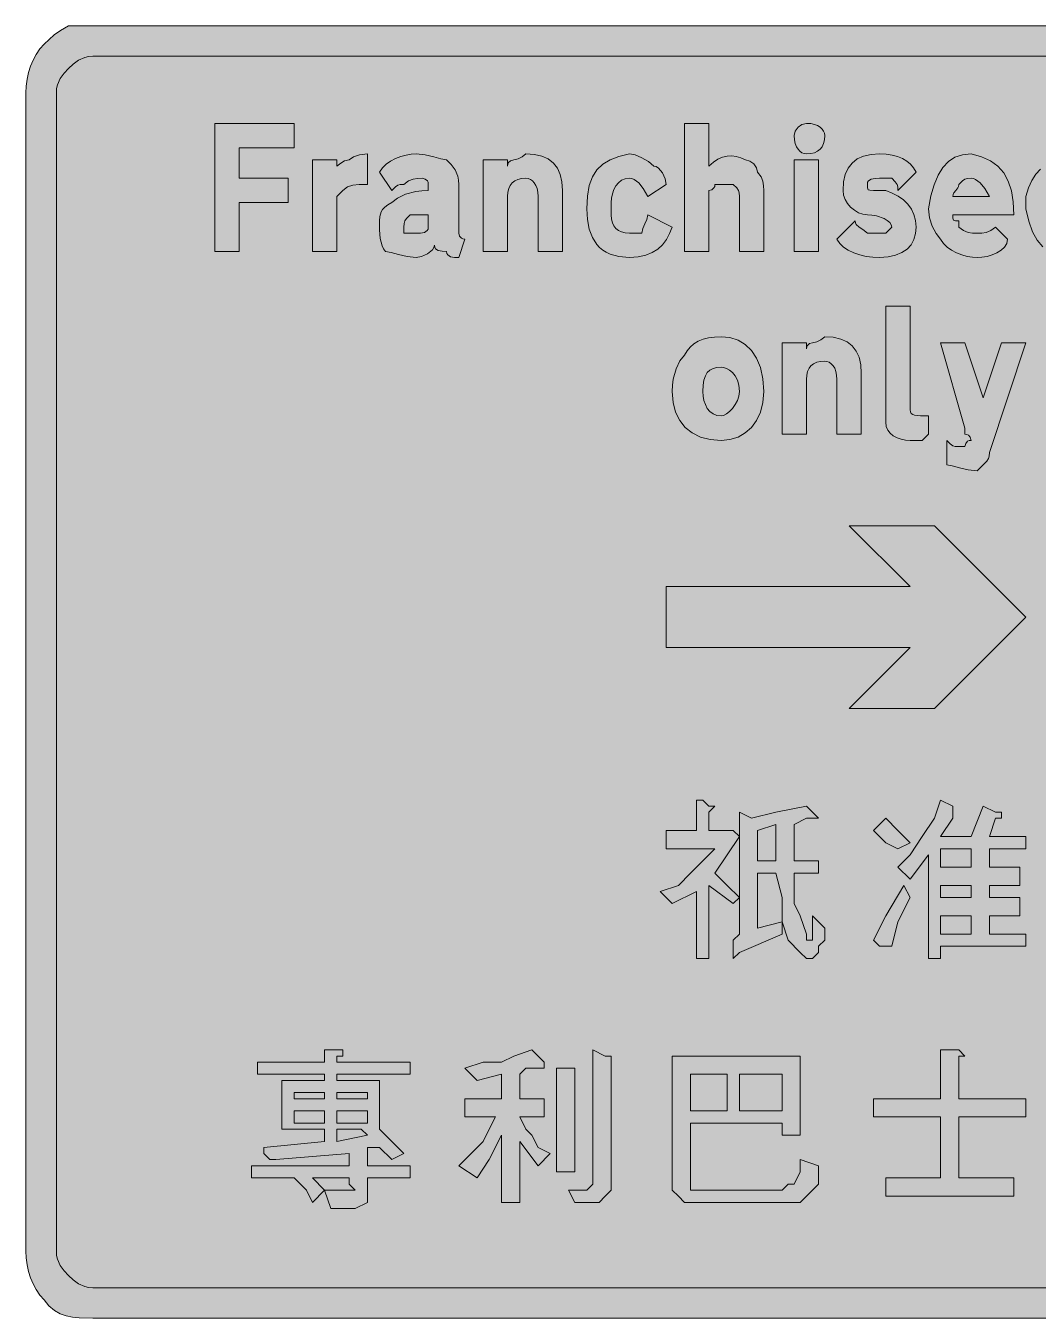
# Model space of a CAD drawing. Header units: metres. Extents: x 121 to 445, y 8 to 262.
# Drawn here: x 121.5 to 320.7, y 7.9 to 262.3 of the extents above; entities that cross this region are included whole.
import ezdxf

# ---------------------------------------------------------------- set-up
doc = ezdxf.new("R2010")
doc.units = ezdxf.units.M
doc.layers.add('FILL_BLACK_000000', color=7, linetype='Continuous', true_color=0x000000)
doc.layers.add('FILL_WHITE_FFFFFF', color=7, linetype='Continuous', true_color=0xffffff)

msp = doc.modelspace()

# ---------------------------------------------------------------- hatches: boundary and pattern name
at = {"layer": 'FILL_BLACK_000000', "true_color": 0x000000}
h = msp.add_hatch(color=7, dxfattribs=at)
h.dxf.hatch_style = 1
h.paths.add_polyline_path([(445.47, 21.12), (445.28, 19.51), (444.87, 18.12), (444.46, 16.73), (444.27, 15.12), (443.54, 14.22), (442.92, 13.32), (442.08, 12.42), (440.67, 11.52), (437.07, 7.92), (432.27, 7.92), (134.67, 7.92), (131.99, 7.98), (130.68, 8.11), (129.42, 8.37), (128.21, 8.8), (127.08, 9.44), (126.02, 10.33), (125.07, 11.52), (124.23, 12.47), (123.5, 13.53), (122.88, 14.66), (122.37, 15.87), (121.98, 17.13), (121.7, 18.44), (121.53, 19.77), (121.47, 21.12), (121.47, 249.12), (121.53, 250.47), (121.7, 251.8), (121.98, 253.11), (122.37, 254.37), (122.88, 255.58), (123.5, 256.71), (124.23, 257.77), (125.07, 258.72), (127.02, 260.52), (128.28, 261.42), (129.87, 262.32), (134.67, 262.32), (432.27, 262.32), (433.6, 262.25), (434.9, 262.05), (436.16, 261.72), (437.37, 261.27), (438.52, 260.71), (439.61, 260.04), (440.63, 259.28), (441.57, 258.42), (442.43, 257.48), (443.19, 256.46), (443.86, 255.37), (444.42, 254.22), (444.87, 253.01), (445.2, 251.75), (445.4, 250.45), (445.47, 249.12), (445.47, 21.12)])
h = msp.add_hatch(color=7, dxfattribs=at)
h.dxf.hatch_style = 1
h.paths.add_polyline_path([(163.47, 217.92), (158.67, 217.92), (158.67, 243.12), (174.27, 243.12), (174.27, 238.32), (163.47, 238.32), (163.47, 232.32), (173.07, 232.32), (173.07, 227.52), (163.47, 227.52), (163.47, 217.92)])
h = msp.add_hatch(color=7, dxfattribs=at)
h.dxf.hatch_style = 1
h.paths.add_polyline_path([(256.77, 235.51), (257.67, 236.09), (258.57, 236.47), (259.47, 236.67), (260.37, 236.7), (261.27, 236.58), (262.17, 236.31), (263.07, 235.92), (263.95, 235.71), (264.72, 235.17), (265.26, 234.4), (265.47, 233.52), (266.16, 232.62), (266.52, 231.72), (266.65, 230.82), (266.67, 229.92), (266.67, 217.92), (261.87, 217.92), (261.87, 228.72), (261.85, 229.43), (261.72, 229.92), (261.36, 230.41), (260.67, 231.12), (259.47, 231.12), (257.07, 231.12), (257.02, 230.72), (256.88, 230.43), (256.47, 230.07), (255.87, 229.92), (255.87, 228.72), (255.87, 217.92), (251.07, 217.92), (251.07, 243.12), (255.87, 243.12), (255.87, 234.72), (256.77, 235.51)])
h = msp.add_hatch(color=7, dxfattribs=at)
h.dxf.hatch_style = 1
h.paths.add_polyline_path([(278.61, 239.88), (278.45, 239.14), (278.16, 238.53), (277.77, 238.02), (277.26, 237.63), (276.65, 237.34), (275.91, 237.18), (275.07, 237.12), (274.62, 237.18), (274.19, 237.34), (273.78, 237.63), (273.42, 238.02), (273.11, 238.53), (272.88, 239.14), (272.72, 239.88), (272.67, 240.72), (272.88, 241.6), (273.42, 242.37), (274.19, 242.91), (275.07, 243.12), (275.91, 243.07), (276.65, 242.91), (277.26, 242.68), (277.77, 242.37), (278.16, 242.01), (278.45, 241.6), (278.61, 241.17), (278.67, 240.72), (278.61, 239.88)])
h = msp.add_hatch(color=7, dxfattribs=at)
h.dxf.hatch_style = 1
h.paths.add_polyline_path([(336.27, 243.12), (336.27, 216.72), (331.47, 216.72), (331.47, 217.92), (330.55, 217.23), (329.52, 216.87), (328.26, 216.74), (326.67, 216.72), (325.32, 216.84), (324.01, 217.21), (322.75, 217.86), (321.57, 218.82), (320.51, 220.12), (319.58, 221.78), (318.83, 223.84), (318.27, 226.32), (318.27, 227.52), (318.27, 228.72), (318.78, 230.41), (319.41, 231.87), (320.19, 233.11), (321.12, 234.12), (322.22, 234.91), (323.5, 235.47), (324.98, 235.81), (326.67, 235.92), (327.59, 235.9), (328.62, 235.77), (329.88, 235.41), (331.47, 234.72), (331.47, 243.12), (336.27, 243.12)])
h.paths.add_polyline_path([(331.47, 229.92), (330.27, 229.92), (329.56, 230.61), (329.07, 230.97), (328.58, 231.1), (327.87, 231.12), (326.97, 231.06), (326.11, 230.88), (325.3, 230.55), (324.57, 230.07), (323.96, 229.42), (323.48, 228.59), (323.18, 227.56), (323.07, 226.32), (323.13, 225.08), (323.31, 224.05), (323.64, 223.22), (324.12, 222.57), (324.77, 222.09), (325.6, 221.76), (326.63, 221.58), (327.87, 221.52), (328.77, 221.73), (329.67, 222.27), (331.47, 223.92), (331.47, 228.72), (331.47, 229.92)], flags=16)
h = msp.add_hatch(color=7, dxfattribs=at)
h.dxf.hatch_style = 1
h.paths.add_polyline_path([(177.87, 235.92), (182.67, 235.92), (182.67, 234.72), (183.42, 235.32), (184.19, 235.73), (185.07, 235.92), (185.97, 236.52), (187.1, 236.93), (188.67, 237.12), (188.67, 231.12), (187.08, 231.1), (185.82, 230.97), (184.79, 230.61), (183.87, 229.92), (182.67, 228.72), (182.67, 217.92), (177.87, 217.92), (177.87, 235.92)])
h = msp.add_hatch(color=7, dxfattribs=at)
h.dxf.hatch_style = 1
h.paths.add_polyline_path([(205.79, 216.74), (205.02, 216.87), (204.48, 217.23), (204.32, 217.52), (204.27, 217.92), (203.39, 217.94), (202.62, 218.07), (202.08, 218.43), (201.92, 218.72), (201.87, 219.12), (201.76, 218.67), (201.48, 218.24), (200.52, 217.47), (199.34, 216.93), (198.27, 216.72), (196.49, 216.91), (194.82, 217.32), (193.38, 217.73), (192.27, 217.92), (191.87, 218.42), (191.58, 219.03), (191.22, 220.47), (191.09, 222.14), (191.07, 223.92), (191.11, 224.82), (191.37, 225.72), (191.66, 226.17), (192.08, 226.62), (192.68, 227.07), (193.47, 227.52), (194.6, 228.4), (196.17, 229.17), (198.2, 229.71), (199.38, 229.87), (200.67, 229.92), (200.67, 231.12), (200.62, 231.52), (200.48, 231.81), (200.07, 232.17), (199.47, 232.32), (198.57, 232.3), (197.67, 232.17), (196.77, 231.81), (195.87, 231.12), (195.16, 231.1), (194.67, 230.97), (194.18, 230.61), (193.47, 229.92), (191.07, 233.52), (191.63, 234.36), (192.36, 235.09), (193.24, 235.71), (194.22, 236.22), (195.25, 236.61), (196.3, 236.89), (197.32, 237.06), (198.27, 237.12), (200.05, 236.93), (201.72, 236.52), (203.16, 236.11), (204.27, 235.92), (205.15, 235), (205.92, 233.97), (206.46, 232.71), (206.62, 231.97), (206.67, 231.12), (206.67, 221.52), (206.82, 220.92), (207.18, 220.51), (207.47, 220.37), (207.87, 220.32), (206.67, 216.72), (205.79, 216.74)])
h.paths.add_polyline_path([(198.27, 221.52), (199.15, 221.54), (199.92, 221.67), (200.46, 222.03), (200.62, 222.32), (200.67, 222.72), (200.67, 225.12), (197.07, 225.12), (196.38, 224.41), (196.02, 223.92), (195.89, 223.43), (195.87, 222.72), (195.87, 221.52), (198.27, 221.52)], flags=16)
h = msp.add_hatch(color=7, dxfattribs=at)
h.dxf.hatch_style = 1
h.paths.add_polyline_path([(222.27, 217.92), (222.27, 228.72), (222.22, 229.56), (222.06, 230.29), (221.83, 230.91), (221.52, 231.42), (221.16, 231.81), (220.75, 232.09), (220.32, 232.26), (219.87, 232.32), (219.03, 232.26), (218.3, 232.09), (217.68, 231.81), (217.17, 231.42), (216.78, 230.91), (216.5, 230.29), (216.33, 229.56), (216.27, 228.72), (216.27, 217.92), (211.47, 217.92), (211.47, 235.92), (216.27, 235.92), (216.27, 234.72), (216.32, 235.12), (216.46, 235.41), (216.87, 235.77), (217.47, 235.92), (218.35, 236.11), (219.12, 236.52), (219.87, 237.12), (221.56, 237.01), (223.02, 236.67), (224.26, 236.11), (225.27, 235.32), (226.06, 234.31), (226.62, 233.07), (226.96, 231.61), (227.07, 229.92), (227.07, 217.92), (222.27, 217.92)])
h = msp.add_hatch(color=7, dxfattribs=at)
h.dxf.hatch_style = 1
h.paths.add_polyline_path([(241.36, 236.91), (242.67, 236.37), (243.98, 235.6), (245.07, 234.72), (245.52, 234.61), (245.95, 234.33), (246.72, 233.37), (247.26, 232.19), (247.47, 231.12), (243.87, 228.72), (242.97, 230.29), (242.07, 231.42), (241.17, 232.09), (240.72, 232.26), (240.27, 232.32), (239.43, 232.21), (238.7, 231.91), (238.08, 231.43), (237.57, 230.82), (237.18, 230.09), (236.9, 229.28), (236.73, 228.42), (236.67, 227.52), (236.67, 226.32), (236.67, 225.12), (236.73, 224.28), (236.9, 223.54), (237.18, 222.93), (237.57, 222.42), (238.08, 222.03), (238.7, 221.74), (239.43, 221.58), (240.27, 221.52), (242.67, 221.52), (242.86, 222.42), (243.27, 223.32), (243.68, 224.22), (243.87, 225.12), (248.67, 222.72), (248.16, 221.43), (247.53, 220.26), (246.75, 219.24), (245.82, 218.37), (244.72, 217.67), (243.44, 217.15), (241.96, 216.83), (240.27, 216.72), (238.19, 216.89), (236.43, 217.38), (235.66, 217.74), (234.98, 218.18), (234.36, 218.69), (233.82, 219.27), (232.95, 220.65), (232.34, 222.29), (231.98, 224.18), (231.87, 226.32), (231.98, 228.8), (232.34, 230.88), (232.95, 232.58), (233.82, 233.97), (234.98, 235.07), (236.43, 235.94), (238.19, 236.61), (240.27, 237.12), (241.36, 236.91)])
h = msp.add_hatch(color=7, dxfattribs=at)
h.dxf.hatch_style = 1
h.paths.add_polyline_path([(296.56, 221.43), (296.22, 220.26), (295.66, 219.24), (294.87, 218.37), (293.86, 217.67), (292.62, 217.15), (291.16, 216.83), (289.47, 216.72), (288.12, 216.78), (286.81, 216.94), (285.55, 217.23), (284.37, 217.62), (283.31, 218.13), (282.38, 218.74), (281.63, 219.48), (281.07, 220.32), (284.67, 223.92), (284.72, 223.52), (284.88, 223.21), (285.42, 222.72), (286.19, 222.23), (287.07, 221.52), (289.47, 221.52), (290.67, 221.52), (291.87, 222.72), (291.76, 223.17), (291.46, 223.6), (290.98, 224.01), (290.37, 224.37), (288.83, 224.91), (287.97, 225.07), (287.07, 225.12), (286.17, 225.23), (285.31, 225.53), (284.5, 226.01), (283.77, 226.62), (283.16, 227.35), (282.68, 228.16), (282.38, 229.02), (282.27, 229.92), (282.38, 231.61), (282.72, 233.07), (283.28, 234.31), (284.07, 235.32), (285.08, 236.11), (286.32, 236.67), (287.78, 237.01), (289.47, 237.12), (290.76, 237.06), (291.95, 236.89), (293.01, 236.61), (293.97, 236.22), (294.81, 235.71), (295.55, 235.09), (296.16, 234.36), (296.67, 233.52), (293.07, 229.92), (293.05, 230.63), (292.92, 231.12), (292.56, 231.61), (291.87, 232.32), (289.47, 232.32), (288.59, 232.3), (287.82, 232.17), (287.28, 231.81), (287.12, 231.52), (287.07, 231.12), (287.09, 230.43), (287.22, 230.07), (287.58, 229.94), (288.27, 229.92), (290.67, 229.92), (291.96, 229.41), (293.13, 228.79), (294.15, 228.06), (295.02, 227.22), (295.72, 226.26), (296.24, 225.19), (296.56, 224.01), (296.67, 222.72), (296.56, 221.43)])
h = msp.add_hatch(color=7, dxfattribs=at)
h.dxf.hatch_style = 1
h.paths.add_polyline_path([(303.89, 224.43), (304.02, 224.07), (304.38, 223.94), (305.07, 223.92), (305.07, 222.72), (305.97, 222.03), (306.87, 221.67), (307.77, 221.54), (308.67, 221.52), (309.57, 221.54), (310.47, 221.67), (311.37, 222.03), (312.27, 222.72), (314.67, 220.32), (314.51, 219.48), (314.07, 218.74), (313.4, 218.13), (312.57, 217.62), (311.62, 217.23), (310.62, 216.94), (309.62, 216.78), (308.67, 216.72), (307.72, 216.78), (306.7, 216.94), (305.65, 217.23), (304.62, 217.62), (303.64, 218.13), (302.76, 218.74), (302.03, 219.48), (301.47, 220.32), (300.59, 221.43), (299.82, 222.87), (299.28, 224.54), (299.07, 226.32), (299.58, 228.85), (300.21, 231.04), (300.99, 232.9), (301.92, 234.42), (303.02, 235.6), (304.3, 236.44), (305.78, 236.95), (307.47, 237.12), (309.55, 236.56), (311.31, 235.75), (312.76, 234.69), (313.92, 233.37), (314.79, 231.76), (315.4, 229.86), (315.76, 227.65), (315.87, 225.12), (303.87, 225.12), (303.89, 224.43)])
h.paths.add_polyline_path([(310.17, 230.29), (309.27, 231.42), (308.37, 232.09), (307.92, 232.26), (307.47, 232.32), (306.76, 232.3), (306.27, 232.17), (305.78, 231.81), (305.07, 231.12), (305.02, 230.72), (304.88, 230.41), (304.47, 229.92), (304.06, 229.43), (303.92, 229.12), (303.87, 228.72), (311.07, 228.72), (310.17, 230.29)], flags=16)
h = msp.add_hatch(color=7, dxfattribs=at)
h.dxf.hatch_style = 1
h.paths.add_polyline_path([(272.67, 217.92), (272.67, 235.92), (277.47, 235.92), (277.47, 217.92), (272.67, 217.92)])
h = msp.add_hatch(color=7, dxfattribs=at)
h.dxf.hatch_style = 1
h.paths.add_polyline_path([(295.47, 186.72), (295.53, 186.32), (295.7, 186.03), (295.98, 185.81), (296.37, 185.67), (297.5, 185.54), (299.07, 185.52), (299.07, 181.92), (297.87, 180.72), (295.47, 180.72), (294.57, 180.78), (293.71, 180.94), (292.9, 181.23), (292.17, 181.62), (291.56, 182.13), (291.08, 182.74), (290.78, 183.48), (290.67, 184.32), (290.67, 185.52), (290.67, 207.12), (295.47, 207.12), (295.47, 186.72)])
h = msp.add_hatch(color=7, dxfattribs=at)
h.dxf.hatch_style = 1
h.paths.add_polyline_path([(266.03, 186.29), (265.28, 184.65), (264.27, 183.27), (263.04, 182.18), (261.61, 181.38), (260.01, 180.89), (258.27, 180.72), (256.13, 180.89), (254.24, 181.38), (252.6, 182.18), (251.22, 183.27), (250.13, 184.65), (249.33, 186.29), (248.84, 188.18), (248.67, 190.32), (248.72, 191.61), (248.88, 192.79), (249.42, 194.82), (250.19, 196.39), (251.07, 197.52), (251.58, 198.36), (252.2, 199.09), (252.93, 199.71), (253.77, 200.22), (254.73, 200.61), (255.8, 200.89), (256.98, 201.06), (258.27, 201.12), (260.01, 200.95), (261.61, 200.44), (263.04, 199.6), (264.27, 198.42), (265.28, 196.9), (266.03, 195.04), (266.51, 192.85), (266.67, 190.32), (266.51, 188.18), (266.03, 186.29)])
h.paths.add_polyline_path([(261.48, 192.59), (261.05, 193.42), (260.52, 194.07), (259.94, 194.55), (259.34, 194.88), (258.77, 195.06), (258.27, 195.12), (257.43, 195.06), (256.7, 194.88), (256.08, 194.55), (255.57, 194.07), (255.18, 193.42), (254.9, 192.59), (254.73, 191.56), (254.67, 190.32), (254.73, 189.42), (254.9, 188.56), (255.18, 187.75), (255.57, 187.02), (256.08, 186.41), (256.7, 185.93), (257.43, 185.63), (258.27, 185.52), (258.77, 185.63), (259.34, 185.93), (259.94, 186.41), (260.52, 187.02), (261.05, 187.75), (261.48, 188.56), (261.76, 189.42), (261.87, 190.32), (261.76, 191.56), (261.48, 192.59)], flags=16)
h = msp.add_hatch(color=7, dxfattribs=at)
h.dxf.hatch_style = 1
h.paths.add_polyline_path([(281.07, 181.92), (281.07, 192.72), (281.02, 193.56), (280.86, 194.29), (280.63, 194.91), (280.32, 195.42), (279.96, 195.81), (279.55, 196.09), (279.12, 196.26), (278.67, 196.32), (277.83, 196.26), (277.1, 196.09), (276.48, 195.81), (275.97, 195.42), (275.58, 194.91), (275.3, 194.29), (275.13, 193.56), (275.07, 192.72), (275.07, 181.92), (270.27, 181.92), (270.27, 199.92), (275.07, 199.92), (275.07, 198.72), (275.12, 199.12), (275.26, 199.41), (275.67, 199.77), (276.27, 199.92), (277.15, 200.11), (277.92, 200.52), (278.67, 201.12), (280.36, 201.01), (281.82, 200.67), (283.06, 200.11), (284.07, 199.32), (284.86, 198.31), (285.42, 197.07), (285.76, 195.61), (285.87, 193.92), (285.87, 181.92), (281.07, 181.92)])
h = msp.add_hatch(color=7, dxfattribs=at)
h.dxf.hatch_style = 1
h.paths.add_polyline_path([(311.07, 178.32), (311.05, 177.61), (310.92, 177.12), (310.56, 176.63), (309.87, 175.92), (308.67, 174.72), (306.89, 174.91), (305.22, 175.32), (303.78, 175.73), (302.67, 175.92), (302.67, 180.72), (303.38, 180.03), (303.87, 179.67), (304.36, 179.54), (305.07, 179.52), (306.27, 179.52), (306.42, 180.12), (306.78, 180.53), (307.07, 180.67), (307.47, 180.72), (307.32, 181.32), (306.96, 181.73), (306.67, 181.87), (306.27, 181.92), (306.27, 183.12), (301.47, 199.92), (306.27, 199.92), (309.87, 189.12), (313.47, 199.92), (318.27, 199.92), (311.07, 178.32)])
h = msp.add_hatch(color=7, dxfattribs=at)
h.dxf.hatch_style = 1
h.paths.add_polyline_path([(318.27, 145.92), (300.27, 127.92), (283.47, 127.92), (295.47, 139.92), (247.47, 139.92), (247.47, 151.92), (295.47, 151.92), (283.47, 163.92), (300.27, 163.92), (318.27, 145.92)])
h = msp.add_hatch(color=7, dxfattribs=at)
h.dxf.hatch_style = 1
h.paths.add_polyline_path([(247.47, 103.92), (253.47, 103.92), (253.47, 109.92), (254.67, 109.92), (255.87, 108.72), (257.07, 108.72), (255.87, 107.52), (255.87, 103.92), (260.67, 103.92), (261.87, 102.72), (259.47, 99.12), (257.07, 95.52), (259.47, 93.12), (261.87, 90.72), (260.67, 89.52), (255.87, 93.12), (255.87, 78.72), (253.47, 78.72), (253.47, 91.92), (248.67, 89.52), (246.27, 91.92), (249.87, 93.12), (252.27, 95.52), (254.67, 97.92), (257.07, 100.32), (247.47, 100.32), (247.47, 103.92)])
h = msp.add_hatch(color=7, dxfattribs=at)
h.dxf.hatch_style = 1
h.paths.add_polyline_path([(312.27, 107.52), (313.47, 107.52), (313.47, 106.32), (312.27, 106.32), (311.07, 102.72), (318.27, 102.72), (318.27, 100.32), (311.07, 100.32), (311.07, 96.72), (317.07, 96.72), (317.07, 93.12), (311.07, 93.12), (311.07, 90.72), (317.07, 90.72), (317.07, 87.12), (311.07, 87.12), (311.07, 83.52), (318.27, 83.52), (318.27, 81.12), (301.47, 81.12), (301.47, 78.72), (299.07, 78.72), (299.07, 99.12), (295.47, 94.32), (293.07, 96.72), (295.47, 99.12), (297.87, 102.72), (300.27, 106.32), (301.47, 109.92), (303.87, 108.72), (303.87, 107.52), (303.87, 106.32), (301.47, 102.72), (307.47, 102.72), (309.87, 108.72), (312.27, 107.52)])
h.paths.add_polyline_path([(301.47, 90.72), (307.47, 90.72), (307.47, 93.12), (301.47, 93.12), (301.47, 90.72)], flags=16)
h.paths.add_polyline_path([(301.47, 100.32), (301.47, 96.72), (307.47, 96.72), (307.47, 100.32), (301.47, 100.32)], flags=16)
h.paths.add_polyline_path([(307.47, 87.12), (301.47, 87.12), (301.47, 83.52), (307.47, 83.52), (307.47, 87.12)], flags=16)
h = msp.add_hatch(color=7, dxfattribs=at)
h.dxf.hatch_style = 1
h.paths.add_polyline_path([(260.67, 78.72), (260.67, 79.92), (260.67, 82.32), (261.87, 83.52), (261.87, 107.52), (264.27, 106.32), (269.07, 107.52), (275.07, 108.72), (276.27, 107.52), (277.47, 106.32), (276.27, 106.32), (275.07, 106.32), (272.67, 105.12), (272.67, 97.92), (277.47, 97.92), (277.47, 95.52), (272.67, 95.52), (272.67, 91.92), (272.67, 89.52), (273.87, 87.12), (275.07, 83.52), (275.07, 82.32), (276.27, 82.32), (276.27, 84.72), (276.27, 87.12), (278.67, 84.72), (278.67, 82.32), (277.47, 81.12), (277.47, 79.92), (276.27, 78.72), (275.07, 78.72), (273.87, 79.92), (271.47, 82.32), (270.27, 85.92), (270.27, 83.52), (261.87, 79.92), (260.67, 78.72)])
h.paths.add_polyline_path([(270.27, 90.72), (269.07, 95.52), (265.47, 95.52), (265.47, 84.72), (270.27, 85.92), (270.27, 90.72)], flags=16)
h.paths.add_polyline_path([(269.07, 105.12), (265.47, 103.92), (265.47, 97.92), (269.07, 97.92), (269.07, 105.12)], flags=16)
h = msp.add_hatch(color=7, dxfattribs=at)
h.dxf.hatch_style = 1
h.paths.add_polyline_path([(290.67, 101.52), (288.27, 103.92), (290.67, 106.32), (293.07, 103.92), (295.47, 101.52), (293.07, 100.32), (290.67, 101.52)])
h = msp.add_hatch(color=7, dxfattribs=at)
h.dxf.hatch_style = 1
h.paths.add_polyline_path([(290.67, 87.12), (294.27, 93.12), (295.47, 90.72), (293.07, 85.92), (291.87, 81.12), (290.67, 81.12), (289.47, 81.12), (288.27, 82.32), (290.67, 87.12)])
h = msp.add_hatch(color=7, dxfattribs=at)
h.dxf.hatch_style = 1
h.paths.add_polyline_path([(185.07, 40.32), (170.67, 39.12), (169.47, 39.12), (168.27, 40.32), (168.27, 41.52), (180.27, 42.72), (180.27, 45.12), (171.87, 45.12), (171.87, 54.72), (180.27, 54.72), (180.27, 55.92), (167.07, 55.92), (167.07, 58.32), (180.27, 58.32), (180.27, 60.72), (182.67, 60.72), (183.87, 60.72), (183.87, 59.52), (182.67, 59.52), (182.67, 58.32), (197.07, 58.32), (197.07, 55.92), (182.67, 55.92), (182.67, 54.72), (191.07, 54.72), (191.07, 45.12), (195.87, 40.32), (193.47, 39.12), (191.07, 41.52), (188.67, 41.52), (188.67, 37.92), (197.07, 37.92), (197.07, 35.52), (188.67, 35.52), (188.67, 34.32), (188.67, 31.92), (188.67, 30.72), (186.27, 29.52), (185.07, 29.52), (181.47, 29.52), (180.27, 33.12), (177.87, 30.72), (176.67, 33.12), (174.27, 35.52), (165.87, 35.52), (165.87, 37.92), (185.07, 37.92), (185.07, 40.32)])
h.paths.add_polyline_path([(183.87, 33.12), (185.07, 33.12), (186.27, 33.12), (185.07, 34.32), (185.07, 35.52), (177.87, 35.52), (180.27, 33.12), (183.87, 33.12)], flags=16)
h.paths.add_polyline_path([(187.47, 45.12), (182.67, 45.12), (182.67, 42.72), (188.67, 43.92), (187.47, 45.12)], flags=16)
h.paths.add_polyline_path([(188.67, 51.12), (188.67, 52.32), (182.67, 52.32), (182.67, 51.12), (188.67, 51.12)], flags=16)
h.paths.add_polyline_path([(182.67, 46.32), (188.67, 46.32), (188.67, 48.72), (182.67, 48.72), (182.67, 46.32)], flags=16)
h.paths.add_polyline_path([(174.27, 52.32), (174.27, 51.12), (180.27, 51.12), (180.27, 52.32), (174.27, 52.32)], flags=16)
h.paths.add_polyline_path([(180.27, 48.72), (174.27, 48.72), (174.27, 46.32), (180.27, 46.32), (180.27, 48.72)], flags=16)
h = msp.add_hatch(color=7, dxfattribs=at)
h.dxf.hatch_style = 1
h.paths.add_polyline_path([(211.47, 58.32), (215.07, 58.32), (217.47, 59.52), (221.07, 60.72), (223.47, 58.32), (223.47, 57.12), (222.27, 57.12), (219.87, 57.12), (218.67, 55.92), (218.67, 51.12), (223.47, 51.12), (223.47, 47.52), (218.67, 47.52), (219.87, 45.12), (221.07, 43.92), (222.27, 41.52), (224.67, 40.32), (222.27, 37.92), (218.67, 42.72), (218.67, 30.72), (215.07, 30.72), (215.07, 43.92), (212.67, 39.12), (210.27, 35.52), (206.67, 37.92), (209.07, 40.32), (211.47, 42.72), (212.67, 45.12), (213.87, 47.52), (207.87, 47.52), (207.87, 51.12), (215.07, 51.12), (215.07, 55.92), (210.27, 54.72), (207.87, 57.12), (211.47, 58.32)])
h = msp.add_hatch(color=7, dxfattribs=at)
h.dxf.hatch_style = 1
h.paths.add_polyline_path([(231.87, 33.12), (233.07, 34.32), (233.07, 35.52), (233.07, 36.72), (233.07, 60.72), (235.47, 59.52), (236.67, 59.52), (236.67, 58.32), (236.67, 35.52), (236.67, 33.12), (235.47, 31.92), (234.27, 30.72), (231.87, 30.72), (229.47, 30.72), (228.27, 33.12), (231.87, 33.12)])
h = msp.add_hatch(color=7, dxfattribs=at)
h.dxf.hatch_style = 1
h.paths.add_polyline_path([(270.27, 43.92), (270.27, 46.32), (252.27, 46.32), (252.27, 35.52), (252.27, 34.32), (252.27, 33.12), (253.47, 33.12), (270.27, 33.12), (271.47, 34.32), (272.67, 34.32), (273.87, 36.72), (273.87, 39.12), (277.47, 37.92), (277.47, 35.52), (277.47, 34.32), (276.27, 33.12), (275.07, 31.92), (273.87, 30.72), (272.67, 30.72), (271.47, 30.72), (252.27, 30.72), (251.07, 30.72), (249.87, 31.92), (248.67, 33.12), (248.67, 34.32), (248.67, 59.52), (273.87, 59.52), (273.87, 43.92), (270.27, 43.92)])
h.paths.add_polyline_path([(252.27, 55.92), (252.27, 48.72), (259.47, 48.72), (259.47, 55.92), (252.27, 55.92)], flags=16)
h.paths.add_polyline_path([(270.27, 55.92), (261.87, 55.92), (261.87, 48.72), (270.27, 48.72), (270.27, 55.92)], flags=16)
h = msp.add_hatch(color=7, dxfattribs=at)
h.dxf.hatch_style = 1
h.paths.add_polyline_path([(305.07, 60.72), (306.27, 59.52), (305.07, 59.52), (305.07, 51.12), (318.27, 51.12), (318.27, 47.52), (305.07, 47.52), (305.07, 35.52), (315.87, 35.52), (315.87, 31.92), (290.67, 31.92), (290.67, 35.52), (301.47, 35.52), (301.47, 47.52), (288.27, 47.52), (288.27, 51.12), (301.47, 51.12), (301.47, 60.72), (303.87, 60.72), (305.07, 60.72)])
h = msp.add_hatch(color=7, dxfattribs=at)
h.dxf.hatch_style = 1
h.paths.add_polyline_path([(225.87, 57.12), (228.27, 57.12), (229.47, 57.12), (229.47, 55.92), (229.47, 36.72), (225.87, 36.72), (225.87, 57.12)])
at = {"layer": 'FILL_WHITE_FFFFFF', "true_color": 0xffffff}
h = msp.add_hatch(color=7, dxfattribs=at)
h.dxf.hatch_style = 1
h.paths.add_polyline_path([(438.27, 21.12), (438.27, 17.52), (437.07, 16.32), (434.67, 13.92), (432.27, 13.92), (134.67, 13.92), (133.82, 13.97), (133.08, 14.13), (131.82, 14.67), (130.79, 15.44), (129.87, 16.32), (128.99, 17.24), (128.22, 18.27), (127.68, 19.53), (127.52, 20.27), (127.47, 21.12), (127.47, 249.12), (127.52, 249.97), (127.68, 250.71), (128.22, 251.97), (128.99, 253), (129.87, 253.92), (130.79, 254.8), (131.82, 255.57), (133.08, 256.11), (133.82, 256.27), (134.67, 256.32), (432.27, 256.32), (433.36, 256.11), (434.67, 255.57), (435.98, 254.8), (437.07, 253.92), (437.76, 253), (438.12, 251.97), (438.25, 250.71), (438.27, 249.12), (438.27, 21.12)])

# ---------------------------------------------------------------- linework, layer by layer
at = {"layer": 'FILL_BLACK_000000', "lineweight": 0, "true_color": 0x000000}
for points in [[(432.27, 7.92), (134.67, 7.92), (131.99, 7.98), (130.68, 8.11), (129.42, 8.37), (128.21, 8.8), (127.08, 9.44), (126.02, 10.33), (125.07, 11.52), (124.23, 12.47), (123.5, 13.53), (122.88, 14.66), (122.37, 15.87), (121.98, 17.13), (121.7, 18.44), (121.53, 19.77), (121.47, 21.12), (121.47, 249.12), (121.53, 250.47), (121.7, 251.8), (121.98, 253.11), (122.37, 254.37), (122.88, 255.58), (123.5, 256.71), (124.23, 257.77), (125.07, 258.72), (127.02, 260.52), (128.28, 261.42), (129.87, 262.32), (134.67, 262.32), (432.27, 262.32)], [(321.57, 218.82), (320.51, 220.12), (319.58, 221.78), (318.83, 223.84), (318.27, 226.32), (318.27, 227.52), (318.27, 228.72), (318.78, 230.41), (319.41, 231.87), (320.19, 233.11), (321.12, 234.12)]]:
    msp.add_lwpolyline(points, dxfattribs=at)
for points in [[(163.47, 217.92), (158.67, 217.92), (158.67, 243.12), (174.27, 243.12), (174.27, 238.32), (163.47, 238.32), (163.47, 232.32), (173.07, 232.32), (173.07, 227.52), (163.47, 227.52)], [(256.77, 235.51), (257.67, 236.09), (258.57, 236.47), (259.47, 236.67), (260.37, 236.7), (261.27, 236.58), (262.17, 236.31), (263.07, 235.92), (263.95, 235.71), (264.72, 235.17), (265.26, 234.4), (265.47, 233.52), (266.16, 232.62), (266.52, 231.72), (266.65, 230.82), (266.67, 229.92), (266.67, 217.92), (261.87, 217.92), (261.87, 228.72), (261.85, 229.43), (261.72, 229.92), (261.36, 230.41), (260.67, 231.12), (259.47, 231.12), (257.07, 231.12), (257.02, 230.72), (256.88, 230.43), (256.47, 230.07), (255.87, 229.92), (255.87, 228.72), (255.87, 217.92), (251.07, 217.92), (251.07, 243.12), (255.87, 243.12), (255.87, 234.72)], [(278.61, 239.88), (278.45, 239.14), (278.16, 238.53), (277.77, 238.02), (277.26, 237.63), (276.65, 237.34), (275.91, 237.18), (275.07, 237.12), (274.62, 237.18), (274.19, 237.34), (273.78, 237.63), (273.42, 238.02), (273.11, 238.53), (272.88, 239.14), (272.72, 239.88), (272.67, 240.72), (272.88, 241.6), (273.42, 242.37), (274.19, 242.91), (275.07, 243.12), (275.91, 243.07), (276.65, 242.91), (277.26, 242.68), (277.77, 242.37), (278.16, 242.01), (278.45, 241.6), (278.61, 241.17), (278.67, 240.72)], [(177.87, 235.92), (182.67, 235.92), (182.67, 234.72), (183.42, 235.32), (184.19, 235.73), (185.07, 235.92), (185.97, 236.52), (187.1, 236.93), (188.67, 237.12), (188.67, 231.12), (187.08, 231.1), (185.82, 230.97), (184.79, 230.61), (183.87, 229.92), (182.67, 228.72), (182.67, 217.92), (177.87, 217.92)], [(205.79, 216.74), (205.02, 216.87), (204.48, 217.23), (204.32, 217.52), (204.27, 217.92), (203.39, 217.94), (202.62, 218.07), (202.08, 218.43), (201.92, 218.72), (201.87, 219.12), (201.76, 218.67), (201.48, 218.24), (200.52, 217.47), (199.34, 216.93), (198.27, 216.72), (196.49, 216.91), (194.82, 217.32), (193.38, 217.73), (192.27, 217.92), (191.87, 218.42), (191.58, 219.03), (191.22, 220.47), (191.09, 222.14), (191.07, 223.92), (191.11, 224.82), (191.37, 225.72), (191.66, 226.17), (192.08, 226.62), (192.68, 227.07), (193.47, 227.52), (194.6, 228.4), (196.17, 229.17), (198.2, 229.71), (199.38, 229.87), (200.67, 229.92), (200.67, 231.12), (200.62, 231.52), (200.48, 231.81), (200.07, 232.17), (199.47, 232.32), (198.57, 232.3), (197.67, 232.17), (196.77, 231.81), (195.87, 231.12), (195.16, 231.1), (194.67, 230.97), (194.18, 230.61), (193.47, 229.92), (191.07, 233.52), (191.63, 234.36), (192.36, 235.09), (193.24, 235.71), (194.22, 236.22), (195.25, 236.61), (196.3, 236.89), (197.32, 237.06), (198.27, 237.12), (200.05, 236.93), (201.72, 236.52), (203.16, 236.11), (204.27, 235.92), (205.15, 235), (205.92, 233.97), (206.46, 232.71), (206.62, 231.97), (206.67, 231.12), (206.67, 221.52), (206.82, 220.92), (207.18, 220.51), (207.47, 220.37), (207.87, 220.32), (206.67, 216.72)], [(222.27, 217.92), (222.27, 228.72), (222.22, 229.56), (222.06, 230.29), (221.83, 230.91), (221.52, 231.42), (221.16, 231.81), (220.75, 232.09), (220.32, 232.26), (219.87, 232.32), (219.03, 232.26), (218.3, 232.09), (217.68, 231.81), (217.17, 231.42), (216.78, 230.91), (216.5, 230.29), (216.33, 229.56), (216.27, 228.72), (216.27, 217.92), (211.47, 217.92), (211.47, 235.92), (216.27, 235.92), (216.27, 234.72), (216.32, 235.12), (216.46, 235.41), (216.87, 235.77), (217.47, 235.92), (218.35, 236.11), (219.12, 236.52), (219.87, 237.12), (221.56, 237.01), (223.02, 236.67), (224.26, 236.11), (225.27, 235.32), (226.06, 234.31), (226.62, 233.07), (226.96, 231.61), (227.07, 229.92), (227.07, 217.92)], [(241.36, 236.91), (242.67, 236.37), (243.98, 235.6), (245.07, 234.72), (245.52, 234.61), (245.95, 234.33), (246.72, 233.37), (247.26, 232.19), (247.47, 231.12), (243.87, 228.72), (242.97, 230.29), (242.07, 231.42), (241.17, 232.09), (240.72, 232.26), (240.27, 232.32), (239.43, 232.21), (238.7, 231.91), (238.08, 231.43), (237.57, 230.82), (237.18, 230.09), (236.9, 229.28), (236.73, 228.42), (236.67, 227.52), (236.67, 226.32), (236.67, 225.12), (236.73, 224.28), (236.9, 223.54), (237.18, 222.93), (237.57, 222.42), (238.08, 222.03), (238.7, 221.74), (239.43, 221.58), (240.27, 221.52), (242.67, 221.52), (242.86, 222.42), (243.27, 223.32), (243.68, 224.22), (243.87, 225.12), (248.67, 222.72), (248.16, 221.43), (247.53, 220.26), (246.75, 219.24), (245.82, 218.37), (244.72, 217.67), (243.44, 217.15), (241.96, 216.83), (240.27, 216.72), (238.19, 216.89), (236.43, 217.38), (235.66, 217.74), (234.98, 218.18), (234.36, 218.69), (233.82, 219.27), (232.95, 220.65), (232.34, 222.29), (231.98, 224.18), (231.87, 226.32), (231.98, 228.8), (232.34, 230.88), (232.95, 232.58), (233.82, 233.97), (234.98, 235.07), (236.43, 235.94), (238.19, 236.61), (240.27, 237.12)], [(296.56, 221.43), (296.22, 220.26), (295.66, 219.24), (294.87, 218.37), (293.86, 217.67), (292.62, 217.15), (291.16, 216.83), (289.47, 216.72), (288.12, 216.78), (286.81, 216.94), (285.55, 217.23), (284.37, 217.62), (283.31, 218.13), (282.38, 218.74), (281.63, 219.48), (281.07, 220.32), (284.67, 223.92), (284.72, 223.52), (284.88, 223.21), (285.42, 222.72), (286.19, 222.23), (287.07, 221.52), (289.47, 221.52), (290.67, 221.52), (291.87, 222.72), (291.76, 223.17), (291.46, 223.6), (290.98, 224.01), (290.37, 224.37), (288.83, 224.91), (287.97, 225.07), (287.07, 225.12), (286.17, 225.23), (285.31, 225.53), (284.5, 226.01), (283.77, 226.62), (283.16, 227.35), (282.68, 228.16), (282.38, 229.02), (282.27, 229.92), (282.38, 231.61), (282.72, 233.07), (283.28, 234.31), (284.07, 235.32), (285.08, 236.11), (286.32, 236.67), (287.78, 237.01), (289.47, 237.12), (290.76, 237.06), (291.95, 236.89), (293.01, 236.61), (293.97, 236.22), (294.81, 235.71), (295.55, 235.09), (296.16, 234.36), (296.67, 233.52), (293.07, 229.92), (293.05, 230.63), (292.92, 231.12), (292.56, 231.61), (291.87, 232.32), (289.47, 232.32), (288.59, 232.3), (287.82, 232.17), (287.28, 231.81), (287.12, 231.52), (287.07, 231.12), (287.09, 230.43), (287.22, 230.07), (287.58, 229.94), (288.27, 229.92), (290.67, 229.92), (291.96, 229.41), (293.13, 228.79), (294.15, 228.06), (295.02, 227.22), (295.72, 226.26), (296.24, 225.19), (296.56, 224.01), (296.67, 222.72)], [(303.89, 224.43), (304.02, 224.07), (304.38, 223.94), (305.07, 223.92), (305.07, 222.72), (305.97, 222.03), (306.87, 221.67), (307.77, 221.54), (308.67, 221.52), (309.57, 221.54), (310.47, 221.67), (311.37, 222.03), (312.27, 222.72), (314.67, 220.32), (314.51, 219.48), (314.07, 218.74), (313.4, 218.13), (312.57, 217.62), (311.62, 217.23), (310.62, 216.94), (309.62, 216.78), (308.67, 216.72), (307.72, 216.78), (306.7, 216.94), (305.65, 217.23), (304.62, 217.62), (303.64, 218.13), (302.76, 218.74), (302.03, 219.48), (301.47, 220.32), (300.59, 221.43), (299.82, 222.87), (299.28, 224.54), (299.07, 226.32), (299.58, 228.85), (300.21, 231.04), (300.99, 232.9), (301.92, 234.42), (303.02, 235.6), (304.3, 236.44), (305.78, 236.95), (307.47, 237.12), (309.55, 236.56), (311.31, 235.75), (312.76, 234.69), (313.92, 233.37), (314.79, 231.76), (315.4, 229.86), (315.76, 227.65), (315.87, 225.12), (303.87, 225.12)], [(272.67, 217.92), (272.67, 235.92), (277.47, 235.92), (277.47, 217.92)], [(310.17, 230.29), (309.27, 231.42), (308.37, 232.09), (307.92, 232.26), (307.47, 232.32), (306.76, 232.3), (306.27, 232.17), (305.78, 231.81), (305.07, 231.12), (305.02, 230.72), (304.88, 230.41), (304.47, 229.92), (304.06, 229.43), (303.92, 229.12), (303.87, 228.72), (311.07, 228.72)], [(198.27, 221.52), (199.15, 221.54), (199.92, 221.67), (200.46, 222.03), (200.62, 222.32), (200.67, 222.72), (200.67, 225.12), (197.07, 225.12), (196.38, 224.41), (196.02, 223.92), (195.89, 223.43), (195.87, 222.72), (195.87, 221.52)], [(295.47, 186.72), (295.53, 186.32), (295.7, 186.03), (295.98, 185.81), (296.37, 185.67), (297.5, 185.54), (299.07, 185.52), (299.07, 181.92), (297.87, 180.72), (295.47, 180.72), (294.57, 180.78), (293.71, 180.94), (292.9, 181.23), (292.17, 181.62), (291.56, 182.13), (291.08, 182.74), (290.78, 183.48), (290.67, 184.32), (290.67, 185.52), (290.67, 207.12), (295.47, 207.12)], [(266.03, 186.29), (265.28, 184.65), (264.27, 183.27), (263.04, 182.18), (261.61, 181.38), (260.01, 180.89), (258.27, 180.72), (256.13, 180.89), (254.24, 181.38), (252.6, 182.18), (251.22, 183.27), (250.13, 184.65), (249.33, 186.29), (248.84, 188.18), (248.67, 190.32), (248.72, 191.61), (248.88, 192.79), (249.42, 194.82), (250.19, 196.39), (251.07, 197.52), (251.58, 198.36), (252.2, 199.09), (252.93, 199.71), (253.77, 200.22), (254.73, 200.61), (255.8, 200.89), (256.98, 201.06), (258.27, 201.12), (260.01, 200.95), (261.61, 200.44), (263.04, 199.6), (264.27, 198.42), (265.28, 196.9), (266.03, 195.04), (266.51, 192.85), (266.67, 190.32), (266.51, 188.18)], [(281.07, 181.92), (281.07, 192.72), (281.02, 193.56), (280.86, 194.29), (280.63, 194.91), (280.32, 195.42), (279.96, 195.81), (279.55, 196.09), (279.12, 196.26), (278.67, 196.32), (277.83, 196.26), (277.1, 196.09), (276.48, 195.81), (275.97, 195.42), (275.58, 194.91), (275.3, 194.29), (275.13, 193.56), (275.07, 192.72), (275.07, 181.92), (270.27, 181.92), (270.27, 199.92), (275.07, 199.92), (275.07, 198.72), (275.12, 199.12), (275.26, 199.41), (275.67, 199.77), (276.27, 199.92), (277.15, 200.11), (277.92, 200.52), (278.67, 201.12), (280.36, 201.01), (281.82, 200.67), (283.06, 200.11), (284.07, 199.32), (284.86, 198.31), (285.42, 197.07), (285.76, 195.61), (285.87, 193.92), (285.87, 181.92)], [(311.07, 178.32), (311.05, 177.61), (310.92, 177.12), (310.56, 176.63), (309.87, 175.92), (308.67, 174.72), (306.89, 174.91), (305.22, 175.32), (303.78, 175.73), (302.67, 175.92), (302.67, 180.72), (303.38, 180.03), (303.87, 179.67), (304.36, 179.54), (305.07, 179.52), (306.27, 179.52), (306.42, 180.12), (306.78, 180.53), (307.07, 180.67), (307.47, 180.72), (307.32, 181.32), (306.96, 181.73), (306.67, 181.87), (306.27, 181.92), (306.27, 183.12), (301.47, 199.92), (306.27, 199.92), (309.87, 189.12), (313.47, 199.92), (318.27, 199.92)], [(261.48, 192.59), (261.05, 193.42), (260.52, 194.07), (259.94, 194.55), (259.34, 194.88), (258.77, 195.06), (258.27, 195.12), (257.43, 195.06), (256.7, 194.88), (256.08, 194.55), (255.57, 194.07), (255.18, 193.42), (254.9, 192.59), (254.73, 191.56), (254.67, 190.32), (254.73, 189.42), (254.9, 188.56), (255.18, 187.75), (255.57, 187.02), (256.08, 186.41), (256.7, 185.93), (257.43, 185.63), (258.27, 185.52), (258.77, 185.63), (259.34, 185.93), (259.94, 186.41), (260.52, 187.02), (261.05, 187.75), (261.48, 188.56), (261.76, 189.42), (261.87, 190.32), (261.76, 191.56)], [(318.27, 145.92), (300.27, 127.92), (283.47, 127.92), (295.47, 139.92), (247.47, 139.92), (247.47, 151.92), (295.47, 151.92), (283.47, 163.92), (300.27, 163.92)], [(247.47, 103.92), (253.47, 103.92), (253.47, 109.92), (254.67, 109.92), (255.87, 108.72), (257.07, 108.72), (255.87, 107.52), (255.87, 103.92), (260.67, 103.92), (261.87, 102.72), (259.47, 99.12), (257.07, 95.52), (259.47, 93.12), (261.87, 90.72), (260.67, 89.52), (255.87, 93.12), (255.87, 78.72), (253.47, 78.72), (253.47, 91.92), (248.67, 89.52), (246.27, 91.92), (249.87, 93.12), (252.27, 95.52), (254.67, 97.92), (257.07, 100.32), (247.47, 100.32)], [(312.27, 107.52), (313.47, 107.52), (313.47, 106.32), (312.27, 106.32), (311.07, 102.72), (318.27, 102.72), (318.27, 100.32), (311.07, 100.32), (311.07, 96.72), (317.07, 96.72), (317.07, 93.12), (311.07, 93.12), (311.07, 90.72), (317.07, 90.72), (317.07, 87.12), (311.07, 87.12), (311.07, 83.52), (318.27, 83.52), (318.27, 81.12), (301.47, 81.12), (301.47, 78.72), (299.07, 78.72), (299.07, 99.12), (295.47, 94.32), (293.07, 96.72), (295.47, 99.12), (297.87, 102.72), (300.27, 106.32), (301.47, 109.92), (303.87, 108.72), (303.87, 107.52), (303.87, 106.32), (301.47, 102.72), (307.47, 102.72), (309.87, 108.72)], [(260.67, 78.72), (260.67, 79.92), (260.67, 82.32), (261.87, 83.52), (261.87, 107.52), (264.27, 106.32), (269.07, 107.52), (275.07, 108.72), (276.27, 107.52), (277.47, 106.32), (276.27, 106.32), (275.07, 106.32), (272.67, 105.12), (272.67, 97.92), (277.47, 97.92), (277.47, 95.52), (272.67, 95.52), (272.67, 91.92), (272.67, 89.52), (273.87, 87.12), (275.07, 83.52), (275.07, 82.32), (276.27, 82.32), (276.27, 84.72), (276.27, 87.12), (278.67, 84.72), (278.67, 82.32), (277.47, 81.12), (277.47, 79.92), (276.27, 78.72), (275.07, 78.72), (273.87, 79.92), (271.47, 82.32), (270.27, 85.92), (270.27, 83.52), (261.87, 79.92)], [(269.07, 105.12), (265.47, 103.92), (265.47, 97.92), (269.07, 97.92)], [(290.67, 101.52), (288.27, 103.92), (290.67, 106.32), (293.07, 103.92), (295.47, 101.52), (293.07, 100.32)], [(301.47, 100.32), (301.47, 96.72), (307.47, 96.72), (307.47, 100.32)], [(270.27, 90.72), (269.07, 95.52), (265.47, 95.52), (265.47, 84.72), (270.27, 85.92)], [(290.67, 87.12), (294.27, 93.12), (295.47, 90.72), (293.07, 85.92), (291.87, 81.12), (290.67, 81.12), (289.47, 81.12), (288.27, 82.32)], [(301.47, 90.72), (307.47, 90.72), (307.47, 93.12), (301.47, 93.12)], [(307.47, 87.12), (301.47, 87.12), (301.47, 83.52), (307.47, 83.52)], [(185.07, 40.32), (170.67, 39.12), (169.47, 39.12), (168.27, 40.32), (168.27, 41.52), (180.27, 42.72), (180.27, 45.12), (171.87, 45.12), (171.87, 54.72), (180.27, 54.72), (180.27, 55.92), (167.07, 55.92), (167.07, 58.32), (180.27, 58.32), (180.27, 60.72), (182.67, 60.72), (183.87, 60.72), (183.87, 59.52), (182.67, 59.52), (182.67, 58.32), (197.07, 58.32), (197.07, 55.92), (182.67, 55.92), (182.67, 54.72), (191.07, 54.72), (191.07, 45.12), (195.87, 40.32), (193.47, 39.12), (191.07, 41.52), (188.67, 41.52), (188.67, 37.92), (197.07, 37.92), (197.07, 35.52), (188.67, 35.52), (188.67, 34.32), (188.67, 31.92), (188.67, 30.72), (186.27, 29.52), (185.07, 29.52), (181.47, 29.52), (180.27, 33.12), (177.87, 30.72), (176.67, 33.12), (174.27, 35.52), (165.87, 35.52), (165.87, 37.92), (185.07, 37.92)], [(211.47, 58.32), (215.07, 58.32), (217.47, 59.52), (221.07, 60.72), (223.47, 58.32), (223.47, 57.12), (222.27, 57.12), (219.87, 57.12), (218.67, 55.92), (218.67, 51.12), (223.47, 51.12), (223.47, 47.52), (218.67, 47.52), (219.87, 45.12), (221.07, 43.92), (222.27, 41.52), (224.67, 40.32), (222.27, 37.92), (218.67, 42.72), (218.67, 30.72), (215.07, 30.72), (215.07, 43.92), (212.67, 39.12), (210.27, 35.52), (206.67, 37.92), (209.07, 40.32), (211.47, 42.72), (212.67, 45.12), (213.87, 47.52), (207.87, 47.52), (207.87, 51.12), (215.07, 51.12), (215.07, 55.92), (210.27, 54.72), (207.87, 57.12)], [(231.87, 33.12), (233.07, 34.32), (233.07, 35.52), (233.07, 36.72), (233.07, 60.72), (235.47, 59.52), (236.67, 59.52), (236.67, 58.32), (236.67, 35.52), (236.67, 33.12), (235.47, 31.92), (234.27, 30.72), (231.87, 30.72), (229.47, 30.72), (228.27, 33.12)], [(270.27, 43.92), (270.27, 46.32), (252.27, 46.32), (252.27, 35.52), (252.27, 34.32), (252.27, 33.12), (253.47, 33.12), (270.27, 33.12), (271.47, 34.32), (272.67, 34.32), (273.87, 36.72), (273.87, 39.12), (277.47, 37.92), (277.47, 35.52), (277.47, 34.32), (276.27, 33.12), (275.07, 31.92), (273.87, 30.72), (272.67, 30.72), (271.47, 30.72), (252.27, 30.72), (251.07, 30.72), (249.87, 31.92), (248.67, 33.12), (248.67, 34.32), (248.67, 59.52), (273.87, 59.52), (273.87, 43.92)], [(305.07, 60.72), (306.27, 59.52), (305.07, 59.52), (305.07, 51.12), (318.27, 51.12), (318.27, 47.52), (305.07, 47.52), (305.07, 35.52), (315.87, 35.52), (315.87, 31.92), (290.67, 31.92), (290.67, 35.52), (301.47, 35.52), (301.47, 47.52), (288.27, 47.52), (288.27, 51.12), (301.47, 51.12), (301.47, 60.72), (303.87, 60.72)], [(225.87, 57.12), (228.27, 57.12), (229.47, 57.12), (229.47, 55.92), (229.47, 36.72), (225.87, 36.72)], [(252.27, 55.92), (252.27, 48.72), (259.47, 48.72), (259.47, 55.92)], [(270.27, 55.92), (261.87, 55.92), (261.87, 48.72), (270.27, 48.72)], [(174.27, 52.32), (174.27, 51.12), (180.27, 51.12), (180.27, 52.32)], [(188.67, 51.12), (188.67, 52.32), (182.67, 52.32), (182.67, 51.12)], [(180.27, 48.72), (174.27, 48.72), (174.27, 46.32), (180.27, 46.32)], [(182.67, 46.32), (188.67, 46.32), (188.67, 48.72), (182.67, 48.72)], [(187.47, 45.12), (182.67, 45.12), (182.67, 42.72), (188.67, 43.92)], [(183.87, 33.12), (185.07, 33.12), (186.27, 33.12), (185.07, 34.32), (185.07, 35.52), (177.87, 35.52), (180.27, 33.12)]]:
    msp.add_lwpolyline(points, close=True, dxfattribs=at)
at = {"layer": 'FILL_WHITE_FFFFFF', "lineweight": 0, "true_color": 0x000000}
msp.add_lwpolyline([(432.27, 13.92), (134.67, 13.92), (133.82, 13.97), (133.08, 14.13), (131.82, 14.67), (130.79, 15.44), (129.87, 16.32), (128.99, 17.24), (128.22, 18.27), (127.68, 19.53), (127.52, 20.27), (127.47, 21.12), (127.47, 249.12), (127.52, 249.97), (127.68, 250.71), (128.22, 251.97), (128.99, 253), (129.87, 253.92), (130.79, 254.8), (131.82, 255.57), (133.08, 256.11), (133.82, 256.27), (134.67, 256.32), (432.27, 256.32)], dxfattribs=at)

doc.saveas('drawing.dxf')
